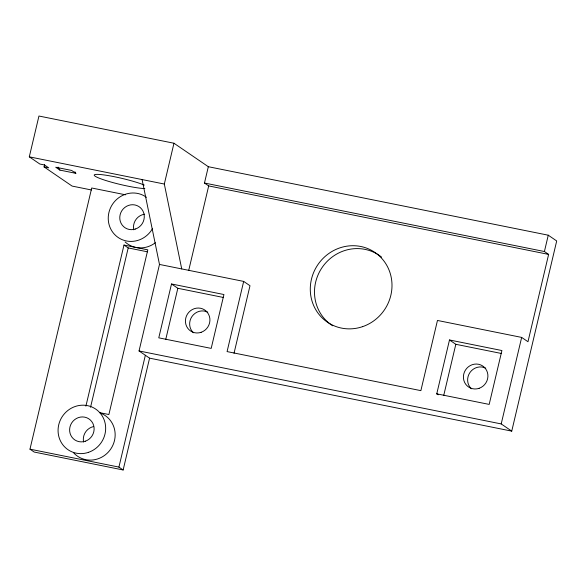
<?xml version="1.0" encoding="UTF-8"?>
<svg xmlns="http://www.w3.org/2000/svg" width="586" height="586" viewBox="0 0 586 586"><rect width="100%" height="100%" fill="white"/><g stroke="black" fill="none" stroke-linecap="round" stroke-linejoin="round"><path stroke-width="0.88" d="M44.624 164.527L44.06 166.915L48.711 167.852L44.492 164.974L39.841 164.036L29.3 156.836L38.947 116.028L173.969 143.233L208.33 166.71L548.269 235.198L556.7 240.963L511.746 431.128L149.577 358.156L139.036 350.955L159.487 264.44L142.083 179.558M149.577 358.156L123.141 469.972L34.186 452.048L29.974 449.169L91.709 187.996L125.514 194.808M85.9 406.157L123.99 245.051L147.811 249.848L108.886 414.522L99.525 412.632M90.544 407.255L128.202 247.929L123.99 245.051M181.726 268.923L164.322 184.041L173.969 143.233M123.141 469.972L118.929 467.093L145.357 355.277M171.508 283.968L158.777 337.836L211.194 348.392L223.933 294.531L171.508 283.968L177.836 288.29L223.149 297.417M165.728 339.506L177.836 288.29M159.487 264.44L243.673 281.405L227.082 351.593L420.873 390.642L437.464 320.454L521.657 337.411L527.979 341.733L548.628 254.405L208.689 185.916L204.477 183.03L208.33 166.71M188.67 270.6L208.689 185.916M234.034 353.248L249.995 285.726L243.673 281.405M436.76 393.843L449.491 339.975L501.909 350.538L489.178 404.406L436.76 393.843L438.167 394.803M443.712 395.513L455.82 344.297L449.491 339.975M511.746 431.128L501.206 423.927L521.657 337.411M548.628 254.405L544.409 251.526L548.269 235.198M204.477 183.03L544.409 251.526M29.3 156.836L164.322 184.041M75.828 173.317L71.609 170.438L55.729 167.237L59.94 170.116L75.828 173.317L74.883 171.786M91.519 189.989L72.1 186.077L44.06 166.915M128.202 247.929L147.621 251.841M455.82 344.297L501.133 353.424M139.036 350.955L501.206 423.927M29.974 449.169L118.929 467.093M58.095 167.113L59.94 170.116M144.83 188.575A27.857 3.15 13.3 0 1 104.198 179.983A27.857 3.15 13.3 0 1 103.4 174.862A27.857 3.15 13.3 0 1 144.281 185.088M83.608 442.034A12.665 12.072 -55.7 0 1 93.687 426.535M133.769 229.829A12.665 12.072 -55.7 0 1 144.654 214.198M155.378 242.721A24.583 23.425 -55.7 0 1 125.089 241.937M152.536 228.555A24.583 23.425 -55.7 0 1 119.156 238.136A24.583 23.425 -55.7 0 1 112.534 204.214A24.583 23.425 -55.7 0 1 146.434 197.284M100.36 413.079A24.583 23.425 -55.7 0 1 110.835 448.905A24.583 23.425 -55.7 0 1 73.689 452.905M471.415 388.796A12.665 12.072 -55.7 0 1 469.979 372.491A12.665 12.072 -55.7 0 1 485.757 368.184M193.431 332.782A12.665 12.072 -55.7 0 1 191.996 316.477A12.665 12.072 -55.7 0 1 207.774 312.177M332.716 325.787A42.207 40.229 -55.7 0 1 322.622 266.784A42.207 40.229 -55.7 0 1 381.581 257.122M85.322 441.207A12.665 12.072 -55.7 0 0 90.332 420.001A12.665 12.072 -55.7 0 0 69.954 427.004A12.665 12.072 -55.7 0 0 85.322 441.207M135.483 229.001A12.665 12.072 -55.7 0 0 140.494 207.796A12.665 12.072 -55.7 0 0 120.115 214.798A12.665 12.072 -55.7 0 0 135.483 229.001M88.567 452.319A24.583 23.425 -55.7 0 0 98.301 411.152A24.583 23.425 -55.7 0 0 58.739 424.747A24.583 23.425 -55.7 0 0 88.567 452.319M201.13 332.306A12.665 12.072 -55.7 0 0 206.14 311.1A12.665 12.072 -55.7 0 0 185.762 318.103A12.665 12.072 -55.7 0 0 201.13 332.306M479.114 388.313A12.665 12.072 -55.7 0 0 484.124 367.107A12.665 12.072 -55.7 0 0 463.746 374.11A12.665 12.072 -55.7 0 0 479.114 388.313M362.639 326.636A42.207 40.229 -55.7 0 0 379.347 255.95A42.207 40.229 -55.7 0 0 311.43 279.295A42.207 40.229 -55.7 0 0 362.639 326.636"/></g></svg>
